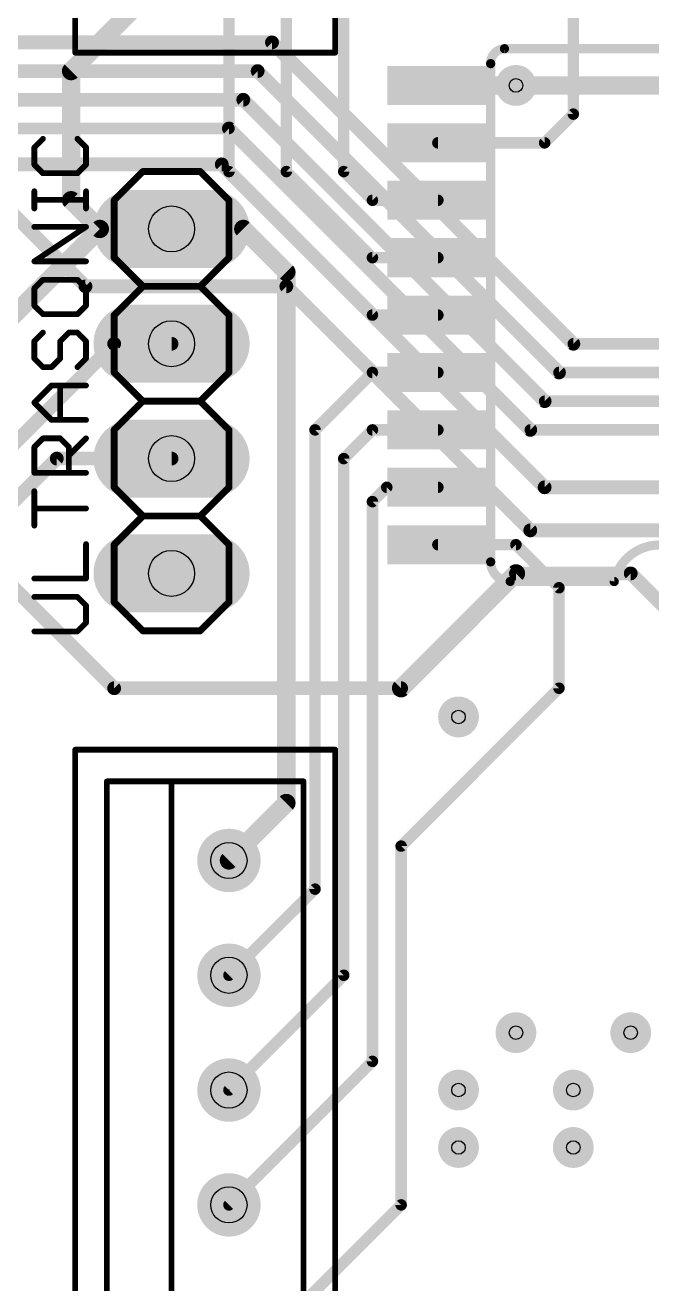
# Model space of a CAD drawing. Extents: x -1 to 156, y 2 to 108.
# Drawn here: x 74.23 to 88.1, y 37.62 to 65.47 of the extents above; entities that cross this region are included whole.
import ezdxf

# ---------------------------------------------------------------- set-up
doc = ezdxf.new("R2010")
doc.units = 0
for name, color, linetype in [('1', 22, 'CONTINUOUS'), ('16', 175, 'CONTINUOUS'), ('17', 82, 'CONTINUOUS'), ('18', 82, 'CONTINUOUS'), ('21', 253, 'CONTINUOUS'), ('23', 7, 'CONTINUOUS'), ('25', 253, 'CONTINUOUS'), ('29', 253, 'CONTINUOUS'), ('30', 253, 'CONTINUOUS'), ('31', 253, 'CONTINUOUS'), ('44', 253, 'CONTINUOUS'), ('51', 253, 'CONTINUOUS')]:
    doc.layers.add(name, color=color, linetype=linetype)

# ---------------------------------------------------------------- blocks, each defined once
blk = doc.blocks.new('RECT')
blk.add_solid([(-0.5, -0.5), (0.5, -0.5), (-0.5, 0.5), (0.5, 0.5)])
blk = doc.blocks.new('LONGP100')
at = {"const_width": 1}
blk.add_lwpolyline([(-0.5, 0), (0.5, 0)], dxfattribs=at)
at = {"const_width": 0.5}
for points in [[(-0.5, 0.25, 1), (-0.5, -0.25)], [(0.5, -0.25, 1), (0.5, 0.25)]]:
    blk.add_lwpolyline(points, format="xyb", dxfattribs=at)
blk = doc.blocks.new('ROUNDP')
at = {"const_width": 0.5}
blk.add_lwpolyline([(0, -0.25, 1), (0, 0.25, 1), (0, -0.25)], format="xyb", dxfattribs=at)
blk = doc.blocks.new('ROUNDV')
at = {"const_width": 0.5}
blk.add_lwpolyline([(0, -0.25, 1), (0, 0.25, 1), (0, -0.25)], format="xyb", dxfattribs=at)

msp = doc.modelspace()

# ---------------------------------------------------------------- linework, layer by layer
at = {"layer": '1'}
for points, const_width in [([(81.28, 62.23), (81.28, 69.85)], 0.254), ([(80.01, 62.23), (80.01, 68.58)], 0.254), ([(78.74, 62.23), (78.74, 67.31)], 0.254), ([(86.36, 63.5), (86.36, 67.31)], 0.254), ([(75.2475, 64.4525), (76.835, 66.04)], 0.4064), ([(75.2475, 61.595), (75.2475, 64.4525)], 0.4064), ([(83.3628, 64.135), (85.09, 64.135)], 0.4064), ([(85.725, 62.865), (86.36, 63.5)], 0.254), ([(83.3628, 62.865), (85.725, 62.865)], 0.254), ([(81.915, 59.055), (78.74, 62.23)], 0.254), ([(81.915, 60.325), (80.01, 62.23)], 0.254), ([(81.915, 61.595), (81.28, 62.23)], 0.254), ([(75.8825, 60.96), (75.2475, 61.595)], 0.4064), ([(83.3628, 61.595), (81.915, 61.595)], 0.254), ([(72.8725, 57.95), (75.8825, 60.96)], 0.4064), ([(77.47, 60.96), (75.8825, 60.96)], 0.4064), ([(79.0575, 60.96), (77.47, 60.96)], 0.4064), ([(80.01, 60.0075), (79.0575, 60.96)], 0.4064), ([(83.3628, 60.325), (81.915, 60.325)], 0.254), ([(80.01, 48.26), (80.01, 60.0075)], 0.4064), ([(83.3628, 59.055), (81.915, 59.055)], 0.254), ([(76.2, 58.42), (63.5, 45.72)], 0.3048), ([(77.47, 58.42), (76.2, 58.42)], 0.3048), ([(81.915, 57.785), (80.645, 56.515)], 0.254), ([(83.3628, 57.785), (81.915, 57.785)], 0.254), ([(80.645, 56.515), (80.645, 46.355)], 0.254), ([(81.915, 56.515), (81.28, 55.88)], 0.254), ([(83.3628, 56.515), (81.915, 56.515)], 0.254), ([(74.93, 55.88), (66.04, 46.99)], 0.3048), ([(77.47, 55.88), (74.93, 55.88)], 0.3048), ([(81.28, 55.88), (81.28, 44.45)], 0.254), ([(82.2325, 55.245), (81.915, 54.9275)], 0.254), ([(83.3628, 55.245), (82.2325, 55.245)], 0.254), ([(81.915, 54.9275), (81.915, 42.545)], 0.254), ([(85.09, 53.975), (83.3628, 53.975)], 0.254), ([(86.0425, 53.0225), (85.09, 53.975)], 0.254), ([(86.0425, 50.8), (86.0425, 53.0225)], 0.254), ([(82.55, 47.3075), (86.0425, 50.8)], 0.254), ([(78.74, 46.99), (80.01, 48.26)], 0.4064), ([(82.55, 39.37), (82.55, 47.3075)], 0.254), ([(80.645, 46.355), (78.74, 44.45)], 0.254), ([(81.28, 44.45), (78.74, 41.91)], 0.254), ([(81.915, 42.545), (78.74, 39.37)], 0.254), ([(80.01, 36.83), (82.55, 39.37)], 0.254)]:
    msp.add_lwpolyline(points, dxfattribs=dict(at, const_width=const_width))
for points, const_width in [([(75.3491, 64.4525, 1), (75.1459, 64.4525)], 0.2032), ([(75.1757, 64.5243, 1), (75.3193, 64.3807)], 0.2032), ([(83.3628, 64.2366, 1), (83.3628, 64.0334)], 0.2032), ([(85.09, 64.0334, 1), (85.09, 64.2366)], 0.2032), ([(86.2965, 63.5, 1), (86.4235, 63.5)], 0.127), ([(86.4049, 63.4551, 1), (86.3151, 63.5449)], 0.127), ([(83.3628, 62.9285, 1), (83.3628, 62.8015)], 0.127), ([(85.6801, 62.9099, 1), (85.7699, 62.8201)], 0.127), ([(85.725, 62.8015, 1), (85.725, 62.9285)], 0.127), ([(78.7849, 62.2749, 1), (78.6951, 62.1851)], 0.127), ([(78.6765, 62.23, 1), (78.8035, 62.23)], 0.127), ([(80.0549, 62.2749, 1), (79.9651, 62.1851)], 0.127), ([(79.9465, 62.23, 1), (80.0735, 62.23)], 0.127), ([(81.3249, 62.2749, 1), (81.2351, 62.1851)], 0.127), ([(81.2165, 62.23, 1), (81.3435, 62.23)], 0.127), ([(75.1459, 61.595, 1), (75.3491, 61.595)], 0.2032), ([(75.3193, 61.6668, 1), (75.1757, 61.5232)], 0.2032), ([(81.915, 61.6585, 1), (81.915, 61.5315)], 0.127), ([(81.8701, 61.5501, 1), (81.9599, 61.6399)], 0.127), ([(83.3628, 61.5315, 1), (83.3628, 61.6585)], 0.127), ([(75.8825, 61.0616, 1), (75.8825, 60.8584)], 0.2032), ([(75.9543, 60.8882, 1), (75.8107, 61.0318)], 0.2032), ([(75.8107, 60.8882, 1), (75.9543, 61.0318)], 0.2032), ([(77.47, 61.0616, 1), (77.47, 60.8584)], 0.2032), ([(77.47, 60.8584, 1), (77.47, 61.0616)], 0.2032), ([(79.1293, 61.0318, 1), (78.9857, 60.8882)], 0.2032), ([(79.0575, 60.8584, 1), (79.0575, 61.0616)], 0.2032), ([(81.915, 60.3885, 1), (81.915, 60.2615)], 0.127), ([(81.8701, 60.2801, 1), (81.9599, 60.3699)], 0.127), ([(83.3628, 60.2615, 1), (83.3628, 60.3885)], 0.127), ([(80.1116, 60.0075, 1), (79.9084, 60.0075)], 0.2032), ([(79.9382, 59.9357, 1), (80.0818, 60.0793)], 0.2032), ([(81.915, 59.1185, 1), (81.915, 58.9915)], 0.127), ([(81.8701, 59.0101, 1), (81.9599, 59.0999)], 0.127), ([(83.3628, 58.9915, 1), (83.3628, 59.1185)], 0.127), ([(76.2, 58.4962, 1), (76.2, 58.3438)], 0.1524), ([(76.2539, 58.3661, 1), (76.1461, 58.4739)], 0.1524), ([(77.47, 58.3438, 1), (77.47, 58.4962)], 0.1524), ([(81.915, 57.8485, 1), (81.915, 57.7215)], 0.127), ([(81.9599, 57.7401, 1), (81.8701, 57.8299)], 0.127), ([(83.3628, 57.7215, 1), (83.3628, 57.8485)], 0.127), ([(80.7085, 56.515, 1), (80.5815, 56.515)], 0.127), ([(80.6001, 56.5599, 1), (80.6899, 56.4701)], 0.127), ([(81.915, 56.5785, 1), (81.915, 56.4515)], 0.127), ([(81.9599, 56.4701, 1), (81.8701, 56.5599)], 0.127), ([(83.3628, 56.4515, 1), (83.3628, 56.5785)], 0.127), ([(74.93, 55.9562, 1), (74.93, 55.8038)], 0.1524), ([(74.9839, 55.8261, 1), (74.8761, 55.9339)], 0.1524), ([(77.47, 55.8038, 1), (77.47, 55.9562)], 0.1524), ([(81.3435, 55.88, 1), (81.2165, 55.88)], 0.127), ([(81.2351, 55.9249, 1), (81.3249, 55.8351)], 0.127), ([(82.2325, 55.3085, 1), (82.2325, 55.1815)], 0.127), ([(82.2774, 55.2001, 1), (82.1876, 55.2899)], 0.127), ([(83.3628, 55.1815, 1), (83.3628, 55.3085)], 0.127), ([(81.9785, 54.9275, 1), (81.8515, 54.9275)], 0.127), ([(81.8701, 54.9724, 1), (81.9599, 54.8826)], 0.127), ([(83.3628, 54.0385, 1), (83.3628, 53.9115)], 0.127), ([(85.1349, 54.0199, 1), (85.0451, 53.9301)], 0.127), ([(85.09, 53.9115, 1), (85.09, 54.0385)], 0.127), ([(86.106, 53.0225, 1), (85.979, 53.0225)], 0.127), ([(85.9976, 52.9776, 1), (86.0874, 53.0674)], 0.127), ([(85.979, 50.8, 1), (86.106, 50.8)], 0.127), ([(86.0874, 50.7551, 1), (85.9976, 50.8449)], 0.127), ([(80.0818, 48.1882, 1), (79.9382, 48.3318)], 0.2032), ([(79.9084, 48.26, 1), (80.1116, 48.26)], 0.2032), ([(82.6135, 47.3075, 1), (82.4865, 47.3075)], 0.127), ([(82.5051, 47.3524, 1), (82.5949, 47.2626)], 0.127), ([(78.6682, 47.0618, 1), (78.8118, 46.9182)], 0.2032), ([(80.5815, 46.355, 1), (80.7085, 46.355)], 0.127), ([(80.6899, 46.3101, 1), (80.6001, 46.3999)], 0.127), ([(78.6951, 44.4949, 1), (78.7849, 44.4051)], 0.127), ([(81.3249, 44.4051, 1), (81.2351, 44.4949)], 0.127), ([(81.2165, 44.45, 1), (81.3435, 44.45)], 0.127), ([(81.8515, 42.545, 1), (81.9785, 42.545)], 0.127), ([(81.9599, 42.5001, 1), (81.8701, 42.5899)], 0.127), ([(78.6951, 41.9549, 1), (78.7849, 41.8651)], 0.127), ([(78.6951, 39.4149, 1), (78.7849, 39.3251)], 0.127), ([(82.4865, 39.37, 1), (82.6135, 39.37)], 0.127), ([(82.5949, 39.3251, 1), (82.5051, 39.4149)], 0.127)]:
    msp.add_lwpolyline(points, format="xyb", dxfattribs=dict(at, const_width=const_width))
at = {"layer": '16'}
for points, const_width in [([(79.6925, 65.0875), (42.545, 65.0875)], 0.3048), ([(86.36, 58.42), (79.6925, 65.0875)], 0.3048), ([(79.375, 64.4525), (42.2275, 64.4525)], 0.3048), ([(86.0425, 57.785), (79.375, 64.4525)], 0.3048), ([(85.09, 64.135), (97.79, 64.135)], 0.4064), ([(79.0575, 63.8175), (41.5925, 63.8175)], 0.3048), ([(85.725, 57.15), (79.0575, 63.8175)], 0.3048), ([(78.74, 63.1825), (41.275, 63.1825)], 0.254), ([(85.4075, 56.515), (78.74, 63.1825)], 0.3048), ([(78.5812, 62.3888), (68.4213, 62.3888)], 0.3048), ([(85.725, 55.245), (78.5812, 62.3888)], 0.3048), ([(75.565, 59.69), (73.66, 61.595)], 0.3048), ([(80.01, 59.69), (75.565, 59.69)], 0.3048), ([(85.4075, 54.2925), (80.01, 59.69)], 0.3048), ([(118.745, 58.42), (86.36, 58.42)], 0.254), ([(119.38, 57.785), (86.0425, 57.785)], 0.254), ([(119.38, 57.15), (85.725, 57.15)], 0.254), ([(119.0625, 56.515), (85.4075, 56.515)], 0.254), ([(98.1075, 55.245), (85.725, 55.245)], 0.3048), ([(98.7425, 54.2925), (85.4075, 54.2925)], 0.3048), ([(76.2, 50.8), (73.66, 53.34)], 0.3048), ([(85.09, 53.34), (82.55, 50.8)], 0.4064), ([(87.63, 53.34), (85.09, 53.34)], 0.3048), ([(92.71, 48.26), (87.63, 53.34)], 0.3048), ([(82.55, 50.8), (76.2, 50.8)], 0.3048)]:
    msp.add_lwpolyline(points, dxfattribs=dict(at, const_width=const_width))
for points, const_width in [([(79.7464, 65.1414, 1), (79.6386, 65.0336)], 0.1524), ([(79.6925, 65.0113, 1), (79.6925, 65.1637)], 0.1524), ([(79.4289, 64.5064, 1), (79.3211, 64.3986)], 0.1524), ([(79.375, 64.3763, 1), (79.375, 64.5287)], 0.1524), ([(85.09, 64.2366, 1), (85.09, 64.0334)], 0.2032), ([(79.1114, 63.8714, 1), (79.0036, 63.7636)], 0.1524), ([(79.0575, 63.7413, 1), (79.0575, 63.8937)], 0.1524), ([(78.7939, 63.2364, 1), (78.6861, 63.1286)], 0.1524), ([(78.74, 63.119, 1), (78.74, 63.246)], 0.127), ([(78.6351, 62.4426, 1), (78.5274, 62.3349)], 0.1524), ([(78.5812, 62.3126, 1), (78.5812, 62.465)], 0.1524), ([(75.565, 59.7662, 1), (75.565, 59.6138)], 0.1524), ([(75.5111, 59.6361, 1), (75.6189, 59.7439)], 0.1524), ([(80.0639, 59.7439, 1), (79.9561, 59.6361)], 0.1524), ([(80.01, 59.6138, 1), (80.01, 59.7662)], 0.1524), ([(86.3061, 58.3661, 1), (86.4139, 58.4739)], 0.1524), ([(86.36, 58.4835, 1), (86.36, 58.3565)], 0.127), ([(85.9886, 57.7311, 1), (86.0964, 57.8389)], 0.1524), ([(86.0425, 57.8485, 1), (86.0425, 57.7215)], 0.127), ([(85.6711, 57.0961, 1), (85.7789, 57.2039)], 0.1524), ([(85.725, 57.2135, 1), (85.725, 57.0865)], 0.127), ([(85.3536, 56.4611, 1), (85.4614, 56.5689)], 0.1524), ([(85.4075, 56.5785, 1), (85.4075, 56.4515)], 0.127), ([(85.725, 55.3212, 1), (85.725, 55.1688)], 0.1524), ([(85.6711, 55.1911, 1), (85.7789, 55.2989)], 0.1524), ([(85.4075, 54.3687, 1), (85.4075, 54.2163)], 0.1524), ([(85.3536, 54.2386, 1), (85.4614, 54.3464)], 0.1524), ([(85.1618, 53.2682, 1), (85.0182, 53.4118)], 0.2032), ([(85.09, 53.4162, 1), (85.09, 53.2638)], 0.1524), ([(87.6839, 53.3939, 1), (87.5761, 53.2861)], 0.1524), ([(87.63, 53.2638, 1), (87.63, 53.4162)], 0.1524), ([(82.4782, 50.8718, 1), (82.6218, 50.7282)], 0.2032), ([(76.2, 50.8762, 1), (76.2, 50.7238)], 0.1524), ([(76.1461, 50.7461, 1), (76.2539, 50.8539)], 0.1524), ([(82.55, 50.7238, 1), (82.55, 50.8762)], 0.1524)]:
    msp.add_lwpolyline(points, format="xyb", dxfattribs=dict(at, const_width=const_width))
at = {"layer": '21'}
for points, const_width in [([(75.34, 64.86), (75.34, 79.92)], 0.127), ([(81.09, 79.92), (81.09, 64.86)], 0.127), ([(81.09, 64.86), (75.34, 64.86)], 0.127), ([(91.694, 64.9478), (84.836, 64.9478)], 0.2032), ([(84.5312, 64.6176), (84.5312, 53.594)], 0.2032), ([(76.2, 61.595), (76.835, 62.23)], 0.1524), ([(76.835, 62.23), (78.105, 62.23)], 0.1524), ([(78.105, 62.23), (78.74, 61.595)], 0.1524), ([(76.2, 60.325), (76.2, 61.595)], 0.1524), ([(78.74, 61.595), (78.74, 60.325)], 0.1524), ([(76.2, 60.325), (76.835, 59.69)], 0.1524), ([(78.105, 59.69), (78.74, 60.325)], 0.1524), ([(76.2, 59.055), (76.835, 59.69)], 0.1524), ([(76.835, 59.69), (78.105, 59.69)], 0.1524), ([(78.105, 59.69), (78.74, 59.055)], 0.1524), ([(76.2, 57.785), (76.2, 59.055)], 0.1524), ([(78.74, 59.055), (78.74, 57.785)], 0.1524), ([(76.835, 57.15), (76.2, 57.785)], 0.1524), ([(78.74, 57.785), (78.105, 57.15)], 0.1524), ([(76.2, 56.515), (76.835, 57.15)], 0.1524), ([(76.835, 57.15), (78.105, 57.15)], 0.1524), ([(78.105, 57.15), (78.74, 56.515)], 0.1524), ([(76.2, 55.245), (76.2, 56.515)], 0.1524), ([(78.74, 56.515), (78.74, 55.245)], 0.1524), ([(76.835, 54.61), (76.2, 55.245)], 0.1524), ([(78.74, 55.245), (78.105, 54.61)], 0.1524), ([(76.2, 53.975), (76.835, 54.61)], 0.1524), ([(76.835, 54.61), (78.105, 54.61)], 0.1524), ([(78.105, 54.61), (78.74, 53.975)], 0.1524), ([(76.2, 52.705), (76.2, 53.975)], 0.1524), ([(78.74, 53.975), (78.74, 52.705)], 0.1524), ([(84.963, 53.1622), (87.265, 53.16)], 0.2032), ([(76.2, 52.705), (76.835, 52.07)], 0.1524), ([(78.105, 52.07), (78.74, 52.705)], 0.1524), ([(76.835, 52.07), (78.105, 52.07)], 0.1524), ([(75.34, 34.38), (75.34, 49.44)], 0.127), ([(75.34, 49.44), (81.09, 49.44)], 0.127), ([(81.09, 49.44), (81.09, 34.38)], 0.127), ([(76.04, 35.08), (76.04, 48.74)], 0.127), ([(76.04, 48.74), (77.47, 48.74)], 0.127), ([(77.47, 48.74), (80.39, 48.74)], 0.127), ([(77.47, 35.08), (77.47, 48.74)], 0.127), ([(80.39, 48.74), (80.39, 35.08)], 0.127)]:
    msp.add_lwpolyline(points, dxfattribs=dict(at, const_width=const_width))
for points, const_width in [([(75.34, 64.8918, 1), (75.34, 64.8282)], 0.0635), ([(75.3083, 64.86, 1), (75.3718, 64.86)], 0.0635), ([(81.0583, 64.86, 1), (81.1218, 64.86)], 0.0635), ([(81.09, 64.8282, 1), (81.09, 64.8918)], 0.0635), ([(84.836, 64.9478, 0.4146), (84.5312, 64.6176)], 0.2032), ([(84.836, 64.9986, 1), (84.836, 64.897)], 0.1016), ([(84.838, 64.897, 1), (84.834, 64.9986)], 0.1016), ([(84.582, 64.6176, 1), (84.4804, 64.6176)], 0.1016), ([(84.4804, 64.6155, 1), (84.582, 64.6197)], 0.1016), ([(76.835, 62.2681, 1), (76.835, 62.1919)], 0.0762), ([(76.8619, 62.2031, 1), (76.8081, 62.2569)], 0.0762), ([(78.1319, 62.2569, 1), (78.0781, 62.2031)], 0.0762), ([(78.105, 62.1919, 1), (78.105, 62.2681)], 0.0762), ([(76.2381, 61.595, 1), (76.1619, 61.595)], 0.0762), ([(76.1731, 61.6219, 1), (76.2269, 61.5681)], 0.0762), ([(78.7781, 61.595, 1), (78.7019, 61.595)], 0.0762), ([(78.7131, 61.5681, 1), (78.7669, 61.6219)], 0.0762), ([(76.1619, 60.325, 1), (76.2381, 60.325)], 0.0762), ([(76.2269, 60.3519, 1), (76.1731, 60.2981)], 0.0762), ([(78.7019, 60.325, 1), (78.7781, 60.325)], 0.0762), ([(78.7669, 60.2981, 1), (78.7131, 60.3519)], 0.0762), ([(76.835, 59.7281, 1), (76.835, 59.6519)], 0.0762), ([(76.8619, 59.6631, 1), (76.8081, 59.7169)], 0.0762), ([(76.8081, 59.6631, 1), (76.8619, 59.7169)], 0.0762), ([(78.1319, 59.7169, 1), (78.0781, 59.6631)], 0.0762), ([(78.0781, 59.7169, 1), (78.1319, 59.6631)], 0.0762), ([(78.105, 59.6519, 1), (78.105, 59.7281)], 0.0762), ([(76.2381, 59.055, 1), (76.1619, 59.055)], 0.0762), ([(76.1731, 59.0819, 1), (76.2269, 59.0281)], 0.0762), ([(78.7781, 59.055, 1), (78.7019, 59.055)], 0.0762), ([(78.7131, 59.0281, 1), (78.7669, 59.0819)], 0.0762), ([(76.1619, 57.785, 1), (76.2381, 57.785)], 0.0762), ([(76.2269, 57.8119, 1), (76.1731, 57.7581)], 0.0762), ([(78.7019, 57.785, 1), (78.7781, 57.785)], 0.0762), ([(78.7669, 57.7581, 1), (78.7131, 57.8119)], 0.0762), ([(76.835, 57.1881, 1), (76.835, 57.1119)], 0.0762), ([(76.8619, 57.1231, 1), (76.8081, 57.1769)], 0.0762), ([(76.8081, 57.1231, 1), (76.8619, 57.1769)], 0.0762), ([(78.1319, 57.1769, 1), (78.0781, 57.1231)], 0.0762), ([(78.0781, 57.1769, 1), (78.1319, 57.1231)], 0.0762), ([(78.105, 57.1119, 1), (78.105, 57.1881)], 0.0762), ([(76.2381, 56.515, 1), (76.1619, 56.515)], 0.0762), ([(76.1731, 56.5419, 1), (76.2269, 56.4881)], 0.0762), ([(78.7781, 56.515, 1), (78.7019, 56.515)], 0.0762), ([(78.7131, 56.4881, 1), (78.7669, 56.5419)], 0.0762), ([(76.1619, 55.245, 1), (76.2381, 55.245)], 0.0762), ([(76.2269, 55.2719, 1), (76.1731, 55.2181)], 0.0762), ([(78.7019, 55.245, 1), (78.7781, 55.245)], 0.0762), ([(78.7669, 55.2181, 1), (78.7131, 55.2719)], 0.0762), ([(76.835, 54.6481, 1), (76.835, 54.5719)], 0.0762), ([(76.8619, 54.5831, 1), (76.8081, 54.6369)], 0.0762), ([(76.8081, 54.5831, 1), (76.8619, 54.6369)], 0.0762), ([(78.1319, 54.6369, 1), (78.0781, 54.5831)], 0.0762), ([(78.0781, 54.6369, 1), (78.1319, 54.5831)], 0.0762), ([(78.105, 54.5719, 1), (78.105, 54.6481)], 0.0762), ([(76.2381, 53.975, 1), (76.1619, 53.975)], 0.0762), ([(76.1731, 54.0019, 1), (76.2269, 53.9481)], 0.0762), ([(78.7781, 53.975, 1), (78.7019, 53.975)], 0.0762), ([(78.7131, 53.9481, 1), (78.7669, 54.0019)], 0.0762), ([(89.265, 53.16, 0.8094), (87.265, 53.16)], 0.2032), ([(84.5312, 53.594, 0.4142), (84.963, 53.1622)], 0.2032), ([(84.582, 53.594, 1), (84.4804, 53.594)], 0.1016), ([(84.4804, 53.594, 1), (84.582, 53.594)], 0.1016), ([(84.963, 53.213, 1), (84.963, 53.1114)], 0.1016), ([(84.963, 53.1114, 1), (84.963, 53.213)], 0.1016), ([(87.2153, 53.1706, 1), (87.3147, 53.1494)], 0.1016), ([(87.265, 53.1092, 1), (87.265, 53.2108)], 0.1016), ([(76.1619, 52.705, 1), (76.2381, 52.705)], 0.0762), ([(76.2269, 52.7319, 1), (76.1731, 52.6781)], 0.0762), ([(78.7019, 52.705, 1), (78.7781, 52.705)], 0.0762), ([(78.7669, 52.6781, 1), (78.7131, 52.7319)], 0.0762), ([(76.835, 52.1081, 1), (76.835, 52.0319)], 0.0762), ([(76.8081, 52.0431, 1), (76.8619, 52.0969)], 0.0762), ([(78.0781, 52.0969, 1), (78.1319, 52.0431)], 0.0762), ([(78.105, 52.0319, 1), (78.105, 52.1081)], 0.0762), ([(75.34, 49.4718, 1), (75.34, 49.4083)], 0.0635), ([(75.3718, 49.44, 1), (75.3083, 49.44)], 0.0635), ([(81.1218, 49.44, 1), (81.0583, 49.44)], 0.0635), ([(81.09, 49.4083, 1), (81.09, 49.4718)], 0.0635), ([(76.04, 48.7718, 1), (76.04, 48.7082)], 0.0635), ([(76.0718, 48.74, 1), (76.0083, 48.74)], 0.0635), ([(77.47, 48.7718, 1), (77.47, 48.7082)], 0.0635), ([(77.5018, 48.74, 1), (77.4382, 48.74)], 0.0635), ([(77.47, 48.7082, 1), (77.47, 48.7718)], 0.0635), ([(80.4218, 48.74, 1), (80.3582, 48.74)], 0.0635), ([(80.39, 48.7082, 1), (80.39, 48.7718)], 0.0635)]:
    msp.add_lwpolyline(points, format="xyb", dxfattribs=dict(at, const_width=const_width))
at = {"layer": '23'}
for p in [(77.47, 57.15), (78.74, 41.91)]:
    msp.add_point(p, dxfattribs=at)
at = {"layer": '25', "const_width": 0.127}
for points in [[(74.6244, 62.9547), (74.4337, 62.7641)], [(75.5777, 62.7641), (75.387, 62.9547)], [(74.4337, 62.7641), (74.4337, 62.3827)], [(75.5777, 62.3827), (75.5777, 62.7641)], [(74.4337, 62.3827), (74.6244, 62.1921)], [(75.387, 62.1921), (75.5777, 62.3827)], [(74.6244, 62.1921), (75.387, 62.1921)], [(74.4337, 61.4125), (74.4337, 61.7938)], [(75.5777, 61.4125), (75.5777, 61.7938)], [(75.5777, 61.6031), (74.4337, 61.6031)], [(74.4337, 60.2431), (75.5777, 61.0057)], [(75.5777, 61.0057), (74.4337, 61.0057)], [(75.5777, 60.2431), (74.4337, 60.2431)], [(74.6244, 59.8363), (74.4337, 59.6457)], [(75.387, 59.8363), (74.6244, 59.8363)], [(75.5777, 59.6457), (75.387, 59.8363)], [(74.4337, 59.6457), (74.4337, 59.2643)], [(75.5777, 59.2643), (75.5777, 59.6457)], [(74.4337, 59.2643), (74.6244, 59.0737)], [(75.387, 59.0737), (75.5777, 59.2643)], [(74.6244, 59.0737), (75.387, 59.0737)], [(74.6244, 58.6669), (74.4337, 58.4763)], [(74.4337, 58.4763), (74.4337, 58.0949)], [(75.0057, 58.4763), (75.1964, 58.6669)], [(75.0057, 58.0949), (75.0057, 58.4763)], [(75.1964, 58.6669), (75.387, 58.6669)], [(75.387, 58.6669), (75.5777, 58.4763)], [(75.5777, 58.4763), (75.5777, 58.0949)], [(74.4337, 58.0949), (74.6244, 57.9043)], [(74.6244, 57.9043), (74.815, 57.9043)], [(74.815, 57.9043), (75.0057, 58.0949)], [(75.5777, 58.0949), (75.387, 57.9043)], [(74.4337, 57.1162), (74.815, 57.4975)], [(74.815, 57.4975), (75.5777, 57.4975)], [(75.0057, 56.7349), (75.0057, 57.4975)], [(74.815, 56.7349), (74.4337, 57.1162)], [(75.5777, 56.7349), (74.815, 56.7349)], [(74.4337, 56.1375), (74.6244, 56.3281)], [(74.6244, 56.3281), (75.0057, 56.3281)], [(75.0057, 56.3281), (75.1964, 56.1375)], [(75.1964, 55.9468), (75.5777, 56.3281)], [(74.4337, 55.5655), (74.4337, 56.1375)], [(75.1964, 56.1375), (75.1964, 55.5655)], [(75.5777, 55.5655), (74.4337, 55.5655)], [(74.4337, 54.3961), (74.4337, 55.1587)], [(75.5777, 54.7774), (74.4337, 54.7774)], [(75.5777, 53.2267), (75.5777, 53.9893)], [(74.4337, 53.2267), (75.5777, 53.2267)], [(75.387, 52.82), (74.4337, 52.82)], [(75.5777, 52.6293), (75.387, 52.82)], [(75.5777, 52.248), (75.5777, 52.6293)], [(74.4337, 52.0573), (75.387, 52.0573)], [(75.387, 52.0573), (75.5777, 52.248)]]:
    msp.add_lwpolyline(points, dxfattribs=at)
at = {"layer": '25', "const_width": 0.0635}
for points in [[(74.6468, 62.9323, 1), (74.6019, 62.9772)], [(75.4095, 62.9772, 1), (75.3646, 62.9323)], [(74.4655, 62.7641, 1), (74.402, 62.7641)], [(74.4113, 62.7865, 1), (74.4562, 62.7416)], [(75.6095, 62.7641, 1), (75.546, 62.7641)], [(75.5552, 62.7416, 1), (75.6002, 62.7865)], [(74.402, 62.3827, 1), (74.4655, 62.3827)], [(74.4562, 62.4052, 1), (74.4113, 62.3603)], [(75.546, 62.3827, 1), (75.6095, 62.3827)], [(75.6002, 62.3603, 1), (75.5552, 62.4052)], [(74.6244, 62.2238, 1), (74.6244, 62.1603)], [(74.6019, 62.1696, 1), (74.6468, 62.2145)], [(75.3646, 62.2145, 1), (75.4095, 62.1696)], [(75.387, 62.1603, 1), (75.387, 62.2238)], [(74.4655, 61.7938, 1), (74.402, 61.7938)], [(75.6095, 61.7938, 1), (75.546, 61.7938)], [(74.4337, 61.6349, 1), (74.4337, 61.5714)], [(75.5777, 61.5714, 1), (75.5777, 61.6349)], [(74.402, 61.4125, 1), (74.4655, 61.4125)], [(75.546, 61.4125, 1), (75.6095, 61.4125)], [(74.4337, 61.0375, 1), (74.4337, 60.974)], [(75.5953, 60.9793, 1), (75.5601, 61.0321)], [(75.5777, 60.974, 1), (75.5777, 61.0375)], [(74.4337, 60.2748, 1), (74.4337, 60.2113)], [(74.4161, 60.2695, 1), (74.4513, 60.2167)], [(75.5777, 60.2113, 1), (75.5777, 60.2748)], [(74.6244, 59.8681, 1), (74.6244, 59.8046)], [(74.6468, 59.8139, 1), (74.6019, 59.8588)], [(75.4095, 59.8588, 1), (75.3646, 59.8139)], [(75.387, 59.8046, 1), (75.387, 59.8681)], [(74.4655, 59.6457, 1), (74.402, 59.6457)], [(74.4113, 59.6681, 1), (74.4562, 59.6232)], [(75.6095, 59.6457, 1), (75.546, 59.6457)], [(75.5552, 59.6232, 1), (75.6002, 59.6681)], [(74.4562, 59.2868, 1), (74.4113, 59.2419)], [(75.6002, 59.2419, 1), (75.5552, 59.2868)], [(74.402, 59.2643, 1), (74.4655, 59.2643)], [(74.6244, 59.1054, 1), (74.6244, 59.0419)], [(74.6019, 59.0512, 1), (74.6468, 59.0961)], [(75.3646, 59.0961, 1), (75.4095, 59.0512)], [(75.387, 59.0419, 1), (75.387, 59.1054)], [(75.546, 59.2643, 1), (75.6095, 59.2643)], [(74.4655, 58.4763, 1), (74.402, 58.4763)], [(74.4113, 58.4987, 1), (74.4562, 58.4538)], [(74.6468, 58.6445, 1), (74.6019, 58.6894)], [(75.0375, 58.4763, 1), (74.974, 58.4763)], [(74.9833, 58.4987, 1), (75.0282, 58.4538)], [(75.1964, 58.6987, 1), (75.1964, 58.6352)], [(75.2188, 58.6445, 1), (75.1739, 58.6894)], [(75.4095, 58.6894, 1), (75.3646, 58.6445)], [(75.387, 58.6352, 1), (75.387, 58.6987)], [(75.6095, 58.4763, 1), (75.546, 58.4763)], [(75.5552, 58.4538, 1), (75.6002, 58.4987)], [(74.402, 58.0949, 1), (74.4655, 58.0949)], [(74.4562, 58.1174, 1), (74.4113, 58.0725)], [(74.6244, 57.936, 1), (74.6244, 57.8725)], [(74.6019, 57.8818, 1), (74.6468, 57.9267)], [(74.7926, 57.9267, 1), (74.8375, 57.8818)], [(74.815, 57.8725, 1), (74.815, 57.936)], [(74.974, 58.0949, 1), (75.0375, 58.0949)], [(75.0282, 58.0725, 1), (74.9833, 58.1174)], [(75.3646, 57.9267, 1), (75.4095, 57.8818)], [(75.546, 58.0949, 1), (75.6095, 58.0949)], [(75.6002, 58.0725, 1), (75.5552, 58.1174)], [(74.815, 57.5293, 1), (74.815, 57.4658)], [(74.8375, 57.4751, 1), (74.7926, 57.52)], [(75.0375, 57.4975, 1), (74.974, 57.4975)], [(75.5777, 57.4658, 1), (75.5777, 57.5293)], [(74.4562, 57.1387, 1), (74.4113, 57.0938)], [(74.4113, 57.1387, 1), (74.4562, 57.0938)], [(74.815, 56.7666, 1), (74.815, 56.7031)], [(74.7926, 56.7124, 1), (74.8375, 56.7573)], [(74.974, 56.7349, 1), (75.0375, 56.7349)], [(75.5777, 56.7031, 1), (75.5777, 56.7666)], [(74.6244, 56.3599, 1), (74.6244, 56.2964)], [(74.6468, 56.3057, 1), (74.6019, 56.3506)], [(75.0282, 56.3506, 1), (74.9833, 56.3057)], [(75.0057, 56.2964, 1), (75.0057, 56.3599)], [(75.6002, 56.3057, 1), (75.5552, 56.3506)], [(74.4655, 56.1375, 1), (74.402, 56.1375)], [(74.4113, 56.1599, 1), (74.4562, 56.115)], [(75.2281, 56.1375, 1), (75.1646, 56.1375)], [(75.1739, 55.9693, 1), (75.2188, 55.9244)], [(75.1739, 56.115, 1), (75.2188, 56.1599)], [(74.4337, 55.5972, 1), (74.4337, 55.5337)], [(74.402, 55.5655, 1), (74.4655, 55.5655)], [(75.1646, 55.5655, 1), (75.2281, 55.5655)], [(75.5777, 55.5337, 1), (75.5777, 55.5972)], [(74.4655, 55.1587, 1), (74.402, 55.1587)], [(74.4337, 54.8092, 1), (74.4337, 54.7457)], [(75.5777, 54.7457, 1), (75.5777, 54.8092)], [(74.402, 54.3961, 1), (74.4655, 54.3961)], [(75.6095, 53.9893, 1), (75.546, 53.9893)], [(74.4337, 53.2584, 1), (74.4337, 53.1949)], [(75.546, 53.2267, 1), (75.6095, 53.2267)], [(75.5777, 53.1949, 1), (75.5777, 53.2584)], [(74.4337, 52.8517, 1), (74.4337, 52.7882)], [(75.4095, 52.8424, 1), (75.3646, 52.7975)], [(75.387, 52.7882, 1), (75.387, 52.8517)], [(75.6095, 52.6293, 1), (75.546, 52.6293)], [(75.5552, 52.6068, 1), (75.6002, 52.6517)], [(74.4337, 52.0891, 1), (74.4337, 52.0256)], [(75.3646, 52.0798, 1), (75.4095, 52.0348)], [(75.387, 52.0256, 1), (75.387, 52.0891)], [(75.546, 52.248, 1), (75.6095, 52.248)], [(75.6002, 52.2255, 1), (75.5552, 52.2704)]]:
    msp.add_lwpolyline(points, format="xyb", dxfattribs=at)
at = {"layer": '44'}
for centre, radius in [((85.09, 64.135), 0.15), ((77.47, 60.96), 0.508), ((77.47, 58.42), 0.508), ((77.47, 55.88), 0.508), ((77.47, 53.34), 0.508), ((83.82, 50.165), 0.15), ((78.74, 46.99), 0.4), ((78.74, 44.45), 0.4), ((85.09, 43.18), 0.15), ((87.63, 43.18), 0.15), ((78.74, 41.91), 0.4), ((83.82, 41.91), 0.15), ((86.36, 41.91), 0.15), ((83.82, 40.64), 0.15), ((86.36, 40.64), 0.15), ((78.74, 39.37), 0.4)]:
    msp.add_circle(centre, radius, dxfattribs=at)

# ---------------------------------------------------------------- block references
at = {"layer": '1', "xscale": 0.6604, "yscale": 2.032, "rotation": 90}
for p in [(83.3628, 64.135), (83.3628, 62.865), (83.3628, 61.595), (83.3628, 60.325), (83.3628, 59.055), (83.3628, 57.785), (83.3628, 56.515), (83.3628, 55.245), (83.3628, 53.975)]:
    msp.add_blockref('RECT', p, dxfattribs=at)
at = {"layer": '17'}
for name, p, xscale, yscale, rotation in [('LONGP100', (77.47, 60.96), 1.524, 1.524, 180), ('LONGP100', (77.47, 60.96), 1.524, 1.524, 180), ('LONGP100', (77.47, 58.42), 1.524, 1.524, 180), ('LONGP100', (77.47, 58.42), 1.524, 1.524, 180), ('LONGP100', (77.47, 55.88), 1.524, 1.524, 180), ('LONGP100', (77.47, 55.88), 1.524, 1.524, 180), ('LONGP100', (77.47, 53.34), 1.524, 1.524, 180), ('LONGP100', (77.47, 53.34), 1.524, 1.524, 180), ('ROUNDP', (78.74, 46.99), 1.2, 1.2, 90), ('ROUNDP', (78.74, 46.99), 1.2, 1.2, 90), ('ROUNDP', (78.74, 44.45), 1.2, 1.2, 90), ('ROUNDP', (78.74, 44.45), 1.2, 1.2, 90), ('ROUNDP', (78.74, 41.91), 1.2, 1.2, 90), ('ROUNDP', (78.74, 41.91), 1.2, 1.2, 90), ('ROUNDP', (78.74, 39.37), 1.2, 1.2, 90), ('ROUNDP', (78.74, 39.37), 1.2, 1.2, 90)]:
    msp.add_blockref(name, p, dxfattribs=dict(at, xscale=xscale, yscale=yscale, rotation=rotation))
at = {"layer": '18', "xscale": 0.7, "yscale": 0.7}
for p in [(85.09, 64.135), (85.09, 64.135), (83.82, 50.165), (83.82, 50.165), (85.09, 43.18), (85.09, 43.18), (87.63, 43.18), (87.63, 43.18), (83.82, 41.91), (83.82, 41.91), (86.36, 41.91), (86.36, 41.91), (83.82, 40.64), (83.82, 40.64), (86.36, 40.64), (86.36, 40.64)]:
    msp.add_blockref('ROUNDV', p, dxfattribs=at)
at = {"layer": '29'}
for name, p, xscale, yscale, rotation in [('RECT', (83.3628, 64.135), 0.8636, 2.2352, 90), ('RECT', (83.3628, 62.865), 0.8636, 2.2352, 90), ('LONGP100', (77.47, 60.96), 1.7272, 1.7272, 180), ('RECT', (83.3628, 61.595), 0.8636, 2.2352, 90), ('RECT', (83.3628, 60.325), 0.8636, 2.2352, 90), ('RECT', (83.3628, 59.055), 0.8636, 2.2352, 90), ('LONGP100', (77.47, 58.42), 1.7272, 1.7272, 180), ('RECT', (83.3628, 57.785), 0.8636, 2.2352, 90), ('RECT', (83.3628, 56.515), 0.8636, 2.2352, 90), ('LONGP100', (77.47, 55.88), 1.7272, 1.7272, 180), ('RECT', (83.3628, 55.245), 0.8636, 2.2352, 90), ('RECT', (83.3628, 53.975), 0.8636, 2.2352, 90), ('LONGP100', (77.47, 53.34), 1.7272, 1.7272, 180), ('ROUNDP', (78.74, 46.99), 1.4032, 1.4032, 90), ('ROUNDP', (78.74, 44.45), 1.4032, 1.4032, 90), ('ROUNDP', (78.74, 41.91), 1.4032, 1.4032, 90), ('ROUNDP', (78.74, 39.37), 1.4032, 1.4032, 90)]:
    msp.add_blockref(name, p, dxfattribs=dict(at, xscale=xscale, yscale=yscale, rotation=rotation))
at = {"layer": '29', "xscale": 0.9032, "yscale": 0.9032}
for p in [(85.09, 64.135), (83.82, 50.165), (85.09, 43.18), (87.63, 43.18), (83.82, 41.91), (86.36, 41.91), (83.82, 40.64), (86.36, 40.64)]:
    msp.add_blockref('ROUNDV', p, dxfattribs=at)
at = {"layer": '30', "xscale": 0.9032, "yscale": 0.9032}
for p in [(85.09, 64.135), (83.82, 50.165), (85.09, 43.18), (87.63, 43.18), (83.82, 41.91), (86.36, 41.91), (83.82, 40.64), (86.36, 40.64)]:
    msp.add_blockref('ROUNDV', p, dxfattribs=at)
at = {"layer": '30'}
for name, p, xscale, yscale, rotation in [('LONGP100', (77.47, 60.96), 1.7272, 1.7272, 180), ('LONGP100', (77.47, 58.42), 1.7272, 1.7272, 180), ('LONGP100', (77.47, 55.88), 1.7272, 1.7272, 180), ('LONGP100', (77.47, 53.34), 1.7272, 1.7272, 180), ('ROUNDP', (78.74, 46.99), 1.4032, 1.4032, 90), ('ROUNDP', (78.74, 44.45), 1.4032, 1.4032, 90), ('ROUNDP', (78.74, 41.91), 1.4032, 1.4032, 90), ('ROUNDP', (78.74, 39.37), 1.4032, 1.4032, 90)]:
    msp.add_blockref(name, p, dxfattribs=dict(at, xscale=xscale, yscale=yscale, rotation=rotation))
at = {"layer": '31', "xscale": 0.5842, "yscale": 1.9558, "rotation": 90}
for p in [(83.3628, 64.135), (83.3628, 62.865), (83.3628, 61.595), (83.3628, 60.325), (83.3628, 59.055), (83.3628, 57.785), (83.3628, 56.515), (83.3628, 55.245), (83.3628, 53.975)]:
    msp.add_blockref('RECT', p, dxfattribs=at)
at = {"layer": '51', "xscale": 0.508, "yscale": 0.508, "rotation": 90}
for p in [(77.47, 60.96), (77.47, 58.42), (77.47, 55.88), (77.47, 53.34)]:
    msp.add_blockref('RECT', p, dxfattribs=at)

doc.saveas('drawing.dxf')
